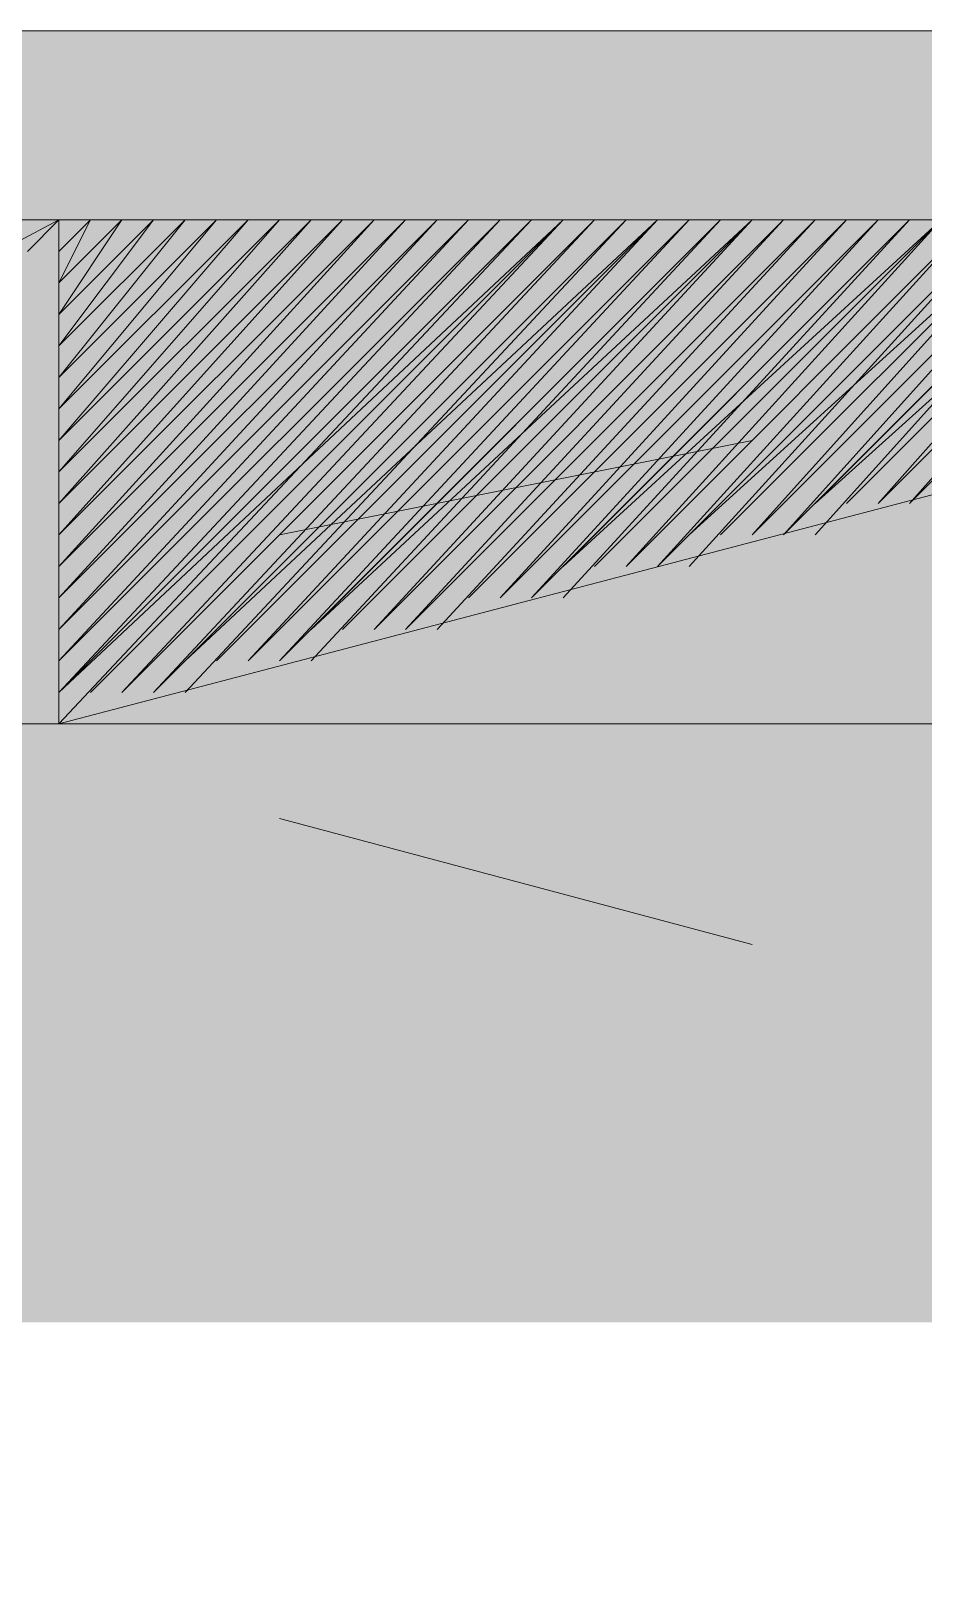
# Model space of a CAD drawing. Header units: millimetres. Extents: x -59 to 47, y 152 to 919.
# Drawn here: x -6.6739 to -6.3897, y 571.5909 to 572.0846 of the extents above; entities that cross this region are included whole.
import ezdxf

# ---------------------------------------------------------------- set-up
doc = ezdxf.new("R2010")
doc.units = ezdxf.units.MM
for name, color, linetype in [('PDF_014407$BL', 7, 'Continuous'), ('PDF_014407$EQ', 7, 'Continuous'), ('PDF_014407$WA', 7, 'Continuous')]:
    doc.layers.add(name, color=color, linetype=linetype)
doc.layers.add('PDF_014407$HL-TMP', color=7, linetype='Continuous', true_color=0x800000)

msp = doc.modelspace()

# ---------------------------------------------------------------- linework, layer by layer
at = {"layer": 'PDF_014407$BL', "lineweight": 9}
for points in [[(-6.44411, 571.9541), (-6.59469, 571.92399)], [(-6.59469, 571.83364), (-6.44411, 571.79349)]]:
    msp.add_lwpolyline(points, dxfattribs=at)
at = {"layer": 'PDF_014407$EQ', "lineweight": 9}
for points in [[(-6.66496, 571.86376), (-6.05261, 571.86376), (-6.05261, 572.02437), (-7.57846, 572.02437), (-7.57846, 571.86376), (-6.96611, 571.86376), (-6.96611, 572.02437), (-7.57846, 571.86376)], [(-6.96611, 571.86376), (-6.66496, 572.02437), (-6.66496, 571.86376), (-6.96611, 571.86376)], [(-6.67499, 572.01433), (-6.66496, 572.02437), (-6.67499, 572.01433), (-6.66496, 572.02437), (-6.67499, 572.01433), (-6.66496, 572.02437), (-6.67499, 572.01433), (-6.66496, 572.02437), (-6.67499, 572.01433), (-6.66496, 572.02437), (-6.67499, 572.01433), (-6.66496, 572.02437), (-6.67499, 572.01433), (-6.66496, 572.02437), (-6.67499, 572.01433), (-6.66496, 572.02437), (-6.66496, 572.01433), (-6.66496, 572.02437), (-6.66496, 572.01433), (-6.66496, 572.02437), (-6.66496, 572.01433), (-6.66496, 572.02437), (-6.66496, 572.01433), (-6.66496, 572.02437), (-6.66496, 572.01433), (-6.66496, 572.02437), (-6.66496, 572.01433), (-6.66496, 572.02437), (-6.66496, 572.01433), (-6.66496, 572.02437), (-6.66496, 572.01433), (-6.66496, 572.02437), (-6.66496, 572.01433), (-6.66496, 572.02437), (-6.66496, 572.01433), (-6.66496, 572.02437), (-6.66496, 572.01433), (-6.66496, 572.02437), (-6.66496, 572.01433), (-6.66496, 572.02437), (-6.66496, 572.01433), (-6.66496, 572.02437), (-6.66496, 572.01433), (-6.66496, 572.02437), (-6.66496, 572.01433), (-6.66496, 572.02437), (-6.66496, 572.01433), (-6.66496, 572.02437), (-6.66496, 572.01433), (-6.65492, 572.02437), (-6.66496, 572.01433), (-6.65492, 572.02437), (-6.66496, 572.01433), (-6.65492, 572.02437), (-6.66496, 572.01433), (-6.65492, 572.02437), (-6.66496, 572.01433), (-6.65492, 572.02437), (-6.66496, 572.01433), (-6.65492, 572.02437), (-6.66496, 572.01433), (-6.65492, 572.02437), (-6.66496, 572.01433), (-6.65492, 572.02437), (-6.66496, 572.01433), (-6.65492, 572.02437), (-6.66496, 572.01433), (-6.65492, 572.02437), (-6.66496, 572.01433), (-6.65492, 572.02437), (-6.66496, 572.01433), (-6.65492, 572.02437), (-6.66496, 572.01433), (-6.65492, 572.02437), (-6.66496, 572.01433), (-6.65492, 572.02437), (-6.66496, 572.01433), (-6.65492, 572.02437), (-6.66496, 572.01433), (-6.65492, 572.02437), (-6.66496, 572.01433), (-6.65492, 572.02437), (-6.66496, 572.00429), (-6.65492, 572.02437), (-6.66496, 572.00429), (-6.65492, 572.02437), (-6.66496, 572.00429), (-6.65492, 572.02437), (-6.66496, 572.00429), (-6.65492, 572.02437), (-6.66496, 572.00429), (-6.65492, 572.02437), (-6.66496, 572.00429), (-6.65492, 572.02437), (-6.66496, 572.00429), (-6.65492, 572.02437), (-6.66496, 572.00429), (-6.65492, 572.02437), (-6.66496, 572.00429), (-6.65492, 572.02437), (-6.66496, 572.00429), (-6.65492, 572.02437), (-6.66496, 572.00429), (-6.65492, 572.02437), (-6.66496, 572.00429), (-6.64488, 572.02437), (-6.66496, 572.00429), (-6.64488, 572.02437), (-6.66496, 572.00429), (-6.64488, 572.02437), (-6.66496, 572.00429), (-6.64488, 572.02437), (-6.66496, 572.00429), (-6.64488, 572.02437), (-6.66496, 572.00429), (-6.64488, 572.02437), (-6.66496, 572.00429), (-6.64488, 572.02437), (-6.66496, 572.00429), (-6.64488, 572.02437), (-6.66496, 572.00429), (-6.64488, 572.02437), (-6.66496, 572.00429), (-6.64488, 572.02437), (-6.66496, 572.00429), (-6.64488, 572.02437), (-6.66496, 572.00429), (-6.64488, 572.02437), (-6.66496, 572.00429), (-6.64488, 572.02437), (-6.66496, 572.00429), (-6.64488, 572.02437), (-6.66496, 572.00429), (-6.64488, 572.02437), (-6.66496, 572.00429), (-6.64488, 572.02437), (-6.66496, 572.00429), (-6.64488, 572.02437), (-6.66496, 572.00429)], [(-6.66496, 571.87379), (-6.51438, 572.02437), (-6.66496, 571.87379), (-6.51438, 572.02437), (-6.66496, 571.87379), (-6.51438, 572.02437), (-6.66496, 571.87379), (-6.51438, 572.02437), (-6.66496, 571.87379), (-6.51438, 572.02437), (-6.66496, 571.87379), (-6.51438, 572.02437), (-6.66496, 571.87379), (-6.51438, 572.02437), (-6.66496, 571.87379), (-6.51438, 572.02437), (-6.66496, 571.87379), (-6.51438, 572.02437), (-6.66496, 571.87379), (-6.51438, 572.02437), (-6.66496, 571.87379), (-6.51438, 572.02437), (-6.66496, 571.87379), (-6.51438, 572.02437), (-6.66496, 571.87379), (-6.51438, 572.02437), (-6.66496, 571.87379), (-6.51438, 572.02437), (-6.66496, 571.87379), (-6.51438, 572.02437), (-6.66496, 571.87379), (-6.51438, 572.02437), (-6.66496, 571.87379), (-6.51438, 572.02437), (-6.66496, 571.87379), (-6.52442, 572.02437), (-6.66496, 571.87379), (-6.52442, 572.02437), (-6.66496, 571.87379), (-6.52442, 572.02437), (-6.66496, 571.87379), (-6.52442, 572.02437), (-6.66496, 571.87379), (-6.52442, 572.02437), (-6.66496, 571.87379), (-6.52442, 572.02437), (-6.66496, 571.87379), (-6.52442, 572.02437), (-6.66496, 571.87379), (-6.52442, 572.02437), (-6.66496, 571.87379), (-6.52442, 572.02437), (-6.66496, 571.87379), (-6.52442, 572.02437), (-6.66496, 571.87379), (-6.52442, 572.02437), (-6.66496, 571.87379), (-6.52442, 572.02437), (-6.66496, 571.88383), (-6.52442, 572.02437), (-6.66496, 571.88383), (-6.52442, 572.02437), (-6.66496, 571.88383), (-6.52442, 572.02437), (-6.66496, 571.88383), (-6.52442, 572.02437), (-6.66496, 571.88383), (-6.52442, 572.02437), (-6.66496, 571.88383), (-6.52442, 572.02437), (-6.66496, 571.88383), (-6.52442, 572.02437), (-6.66496, 571.88383), (-6.52442, 572.02437), (-6.66496, 571.88383), (-6.52442, 572.02437), (-6.66496, 571.88383), (-6.52442, 572.02437), (-6.66496, 571.88383), (-6.52442, 572.02437), (-6.66496, 571.88383), (-6.52442, 572.02437), (-6.66496, 571.88383), (-6.52442, 572.02437), (-6.66496, 571.88383), (-6.52442, 572.02437), (-6.66496, 571.88383), (-6.52442, 572.02437), (-6.66496, 571.88383), (-6.53445, 572.02437), (-6.66496, 571.88383), (-6.53445, 572.02437), (-6.66496, 571.88383), (-6.53445, 572.02437), (-6.66496, 571.88383), (-6.53445, 572.02437), (-6.66496, 571.88383), (-6.53445, 572.02437), (-6.66496, 571.88383), (-6.53445, 572.02437), (-6.66496, 571.88383), (-6.53445, 572.02437), (-6.66496, 571.88383), (-6.53445, 572.02437), (-6.66496, 571.88383), (-6.53445, 572.02437), (-6.66496, 571.88383), (-6.53445, 572.02437), (-6.66496, 571.88383), (-6.53445, 572.02437), (-6.66496, 571.88383), (-6.53445, 572.02437), (-6.66496, 571.89387), (-6.53445, 572.02437), (-6.66496, 571.89387), (-6.53445, 572.02437), (-6.66496, 571.89387), (-6.53445, 572.02437), (-6.66496, 571.89387), (-6.53445, 572.02437), (-6.66496, 571.89387), (-6.53445, 572.02437), (-6.66496, 571.89387), (-6.53445, 572.02437), (-6.66496, 571.89387), (-6.53445, 572.02437), (-6.66496, 571.89387), (-6.53445, 572.02437), (-6.66496, 571.89387), (-6.53445, 572.02437), (-6.66496, 571.89387), (-6.53445, 572.02437), (-6.66496, 571.89387), (-6.53445, 572.02437), (-6.66496, 571.89387), (-6.53445, 572.02437), (-6.66496, 571.89387), (-6.53445, 572.02437), (-6.66496, 571.89387), (-6.53445, 572.02437), (-6.66496, 571.89387), (-6.53445, 572.02437), (-6.66496, 571.89387), (-6.53445, 572.02437), (-6.66496, 571.89387), (-6.54449, 572.02437), (-6.66496, 571.89387), (-6.54449, 572.02437), (-6.66496, 571.89387), (-6.54449, 572.02437), (-6.66496, 571.89387), (-6.54449, 572.02437), (-6.66496, 571.89387), (-6.54449, 572.02437), (-6.66496, 571.89387), (-6.54449, 572.02437), (-6.66496, 571.89387), (-6.54449, 572.02437), (-6.66496, 571.89387), (-6.54449, 572.02437), (-6.66496, 571.89387), (-6.54449, 572.02437), (-6.66496, 571.89387), (-6.54449, 572.02437), (-6.66496, 571.89387), (-6.54449, 572.02437), (-6.66496, 571.89387), (-6.54449, 572.02437), (-6.66496, 571.90391), (-6.54449, 572.02437), (-6.66496, 571.90391), (-6.54449, 572.02437), (-6.66496, 571.90391), (-6.54449, 572.02437), (-6.66496, 571.90391), (-6.54449, 572.02437), (-6.66496, 571.90391), (-6.54449, 572.02437), (-6.66496, 571.90391), (-6.54449, 572.02437), (-6.66496, 571.90391), (-6.54449, 572.02437), (-6.66496, 571.90391), (-6.54449, 572.02437), (-6.66496, 571.90391), (-6.54449, 572.02437), (-6.66496, 571.90391), (-6.54449, 572.02437), (-6.66496, 571.90391), (-6.54449, 572.02437), (-6.66496, 571.90391), (-6.54449, 572.02437), (-6.66496, 571.90391), (-6.54449, 572.02437), (-6.66496, 571.90391), (-6.54449, 572.02437), (-6.66496, 571.90391), (-6.54449, 572.02437), (-6.66496, 571.90391), (-6.54449, 572.02437), (-6.66496, 571.90391), (-6.55453, 572.02437), (-6.66496, 571.90391), (-6.55453, 572.02437), (-6.66496, 571.90391), (-6.55453, 572.02437), (-6.66496, 571.90391), (-6.55453, 572.02437), (-6.66496, 571.90391), (-6.55453, 572.02437), (-6.66496, 571.90391), (-6.55453, 572.02437), (-6.66496, 571.90391), (-6.55453, 572.02437), (-6.66496, 571.90391), (-6.55453, 572.02437), (-6.66496, 571.90391), (-6.55453, 572.02437), (-6.66496, 571.90391), (-6.55453, 572.02437), (-6.66496, 571.90391), (-6.55453, 572.02437), (-6.66496, 571.90391), (-6.55453, 572.02437), (-6.66496, 571.91395), (-6.55453, 572.02437), (-6.66496, 571.91395), (-6.55453, 572.02437), (-6.66496, 571.91395), (-6.55453, 572.02437), (-6.66496, 571.91395), (-6.55453, 572.02437), (-6.66496, 571.91395), (-6.55453, 572.02437), (-6.66496, 571.91395), (-6.55453, 572.02437), (-6.66496, 571.91395), (-6.55453, 572.02437), (-6.66496, 571.91395), (-6.55453, 572.02437), (-6.66496, 571.91395), (-6.55453, 572.02437), (-6.66496, 571.91395), (-6.55453, 572.02437), (-6.66496, 571.91395), (-6.55453, 572.02437), (-6.66496, 571.91395), (-6.55453, 572.02437), (-6.66496, 571.91395), (-6.55453, 572.02437), (-6.66496, 571.91395), (-6.55453, 572.02437), (-6.66496, 571.91395), (-6.55453, 572.02437), (-6.66496, 571.91395), (-6.55453, 572.02437), (-6.66496, 571.91395), (-6.56457, 572.02437), (-6.66496, 571.91395), (-6.56457, 572.02437), (-6.66496, 571.91395), (-6.56457, 572.02437), (-6.66496, 571.91395), (-6.56457, 572.02437), (-6.66496, 571.91395), (-6.56457, 572.02437), (-6.66496, 571.91395), (-6.56457, 572.02437), (-6.66496, 571.91395), (-6.56457, 572.02437), (-6.66496, 571.91395), (-6.56457, 572.02437), (-6.66496, 571.91395), (-6.56457, 572.02437), (-6.66496, 571.91395), (-6.56457, 572.02437), (-6.66496, 571.91395), (-6.56457, 572.02437), (-6.66496, 571.91395), (-6.56457, 572.02437), (-6.66496, 571.92399), (-6.56457, 572.02437), (-6.66496, 571.92399), (-6.56457, 572.02437), (-6.66496, 571.92399), (-6.56457, 572.02437), (-6.66496, 571.92399), (-6.56457, 572.02437), (-6.66496, 571.92399), (-6.56457, 572.02437), (-6.66496, 571.92399), (-6.56457, 572.02437), (-6.66496, 571.92399), (-6.56457, 572.02437), (-6.66496, 571.92399), (-6.56457, 572.02437), (-6.66496, 571.92399), (-6.56457, 572.02437), (-6.66496, 571.92399), (-6.56457, 572.02437), (-6.66496, 571.92399), (-6.56457, 572.02437), (-6.66496, 571.92399), (-6.56457, 572.02437), (-6.66496, 571.92399), (-6.56457, 572.02437), (-6.66496, 571.92399), (-6.56457, 572.02437), (-6.66496, 571.92399), (-6.56457, 572.02437), (-6.66496, 571.92399), (-6.56457, 572.02437), (-6.66496, 571.92399), (-6.57461, 572.02437), (-6.66496, 571.92399), (-6.57461, 572.02437), (-6.66496, 571.92399), (-6.57461, 572.02437), (-6.66496, 571.92399), (-6.57461, 572.02437), (-6.66496, 571.92399), (-6.57461, 572.02437), (-6.66496, 571.92399), (-6.57461, 572.02437), (-6.66496, 571.92399), (-6.57461, 572.02437), (-6.66496, 571.92399), (-6.57461, 572.02437), (-6.66496, 571.92399), (-6.57461, 572.02437), (-6.66496, 571.92399), (-6.57461, 572.02437), (-6.66496, 571.92399), (-6.57461, 572.02437), (-6.66496, 571.92399), (-6.57461, 572.02437)], [(-6.66496, 571.88383), (-6.52442, 572.02437), (-6.66496, 571.88383)], [(-6.05261, 572.02437), (-6.66496, 571.86376), (-6.51438, 572.02437), (-6.66496, 571.86376), (-6.51438, 572.02437), (-6.66496, 571.86376), (-6.51438, 572.02437), (-6.66496, 571.86376), (-6.51438, 572.02437), (-6.66496, 571.86376), (-6.51438, 572.02437), (-6.66496, 571.86376), (-6.51438, 572.02437), (-6.66496, 571.86376), (-6.51438, 572.02437), (-6.66496, 571.87379), (-6.51438, 572.02437), (-6.66496, 571.87379), (-6.51438, 572.02437), (-6.66496, 571.87379), (-6.51438, 572.02437), (-6.66496, 571.87379), (-6.51438, 572.02437), (-6.66496, 571.87379), (-6.50434, 572.02437), (-6.65492, 571.87379), (-6.50434, 572.02437), (-6.65492, 571.87379), (-6.50434, 572.02437), (-6.65492, 571.87379), (-6.50434, 572.02437), (-6.65492, 571.87379), (-6.50434, 572.02437), (-6.65492, 571.87379), (-6.50434, 572.02437), (-6.65492, 571.87379), (-6.50434, 572.02437), (-6.65492, 571.87379), (-6.50434, 572.02437), (-6.65492, 571.87379), (-6.50434, 572.02437), (-6.65492, 571.87379), (-6.50434, 572.02437), (-6.65492, 571.87379), (-6.50434, 572.02437), (-6.65492, 571.87379), (-6.50434, 572.02437), (-6.65492, 571.87379), (-6.50434, 572.02437), (-6.65492, 571.87379), (-6.50434, 572.02437), (-6.65492, 571.87379), (-6.50434, 572.02437), (-6.65492, 571.87379), (-6.50434, 572.02437), (-6.65492, 571.87379), (-6.50434, 572.02437), (-6.65492, 571.87379), (-6.50434, 572.02437), (-6.65492, 571.87379), (-6.50434, 572.02437), (-6.65492, 571.87379), (-6.50434, 572.02437), (-6.65492, 571.87379), (-6.50434, 572.02437), (-6.65492, 571.87379), (-6.50434, 572.02437), (-6.64488, 571.87379), (-6.50434, 572.02437), (-6.64488, 571.87379), (-6.50434, 572.02437), (-6.64488, 571.87379), (-6.50434, 572.02437), (-6.64488, 571.87379), (-6.50434, 572.02437), (-6.64488, 571.87379), (-6.50434, 572.02437), (-6.64488, 571.87379), (-6.50434, 572.02437), (-6.64488, 571.87379), (-6.4943, 572.02437), (-6.64488, 571.87379), (-6.4943, 572.02437), (-6.64488, 571.87379), (-6.4943, 572.02437), (-6.64488, 571.87379), (-6.4943, 572.02437), (-6.64488, 571.87379), (-6.4943, 572.02437), (-6.64488, 571.87379), (-6.4943, 572.02437), (-6.64488, 571.87379), (-6.4943, 572.02437), (-6.64488, 571.87379), (-6.4943, 572.02437), (-6.64488, 571.87379), (-6.4943, 572.02437), (-6.64488, 571.87379), (-6.4943, 572.02437), (-6.64488, 571.87379), (-6.4943, 572.02437), (-6.64488, 571.87379), (-6.4943, 572.02437), (-6.64488, 571.87379), (-6.4943, 572.02437), (-6.64488, 571.87379), (-6.4943, 572.02437), (-6.64488, 571.87379), (-6.4943, 572.02437), (-6.63484, 571.87379), (-6.4943, 572.02437), (-6.63484, 571.87379), (-6.4943, 572.02437), (-6.63484, 571.87379), (-6.4943, 572.02437), (-6.63484, 571.87379), (-6.4943, 572.02437), (-6.63484, 571.87379), (-6.4943, 572.02437), (-6.63484, 571.87379), (-6.4943, 572.02437), (-6.63484, 571.87379), (-6.4943, 572.02437), (-6.63484, 571.87379), (-6.4943, 572.02437), (-6.63484, 571.87379), (-6.4943, 572.02437), (-6.63484, 571.87379), (-6.4943, 572.02437), (-6.63484, 571.87379), (-6.4943, 572.02437), (-6.63484, 571.87379), (-6.4943, 572.02437), (-6.63484, 571.87379), (-6.4943, 572.02437), (-6.63484, 571.87379), (-6.48426, 572.02437), (-6.63484, 571.87379), (-6.48426, 572.02437), (-6.63484, 571.87379), (-6.48426, 572.02437), (-6.63484, 571.87379), (-6.48426, 572.02437), (-6.63484, 571.87379), (-6.48426, 572.02437), (-6.63484, 571.87379), (-6.48426, 572.02437), (-6.63484, 571.87379), (-6.48426, 572.02437), (-6.63484, 571.87379), (-6.48426, 572.02437), (-6.6248, 571.87379), (-6.48426, 572.02437), (-6.6248, 571.87379), (-6.48426, 572.02437), (-6.6248, 571.87379), (-6.48426, 572.02437), (-6.6248, 571.87379), (-6.48426, 572.02437), (-6.6248, 571.87379), (-6.48426, 572.02437), (-6.6248, 571.87379), (-6.48426, 572.02437), (-6.6248, 571.87379), (-6.48426, 572.02437), (-6.6248, 571.87379), (-6.48426, 572.02437), (-6.6248, 571.87379), (-6.48426, 572.02437), (-6.6248, 571.87379), (-6.48426, 572.02437), (-6.6248, 571.87379), (-6.48426, 572.02437), (-6.6248, 571.87379), (-6.48426, 572.02437), (-6.6248, 571.87379), (-6.48426, 572.02437), (-6.6248, 571.87379), (-6.48426, 572.02437), (-6.6248, 571.87379), (-6.48426, 572.02437), (-6.6248, 571.87379), (-6.48426, 572.02437), (-6.6248, 571.88383), (-6.48426, 572.02437), (-6.6248, 571.88383), (-6.48426, 572.02437), (-6.6248, 571.88383), (-6.48426, 572.02437), (-6.6248, 571.88383), (-6.48426, 572.02437), (-6.6248, 571.88383), (-6.47422, 572.02437), (-6.61476, 571.88383), (-6.47422, 572.02437), (-6.61476, 571.88383), (-6.47422, 572.02437), (-6.61476, 571.88383), (-6.47422, 572.02437), (-6.61476, 571.88383), (-6.47422, 572.02437), (-6.61476, 571.88383), (-6.47422, 572.02437), (-6.61476, 571.88383), (-6.47422, 572.02437), (-6.61476, 571.88383), (-6.47422, 572.02437), (-6.61476, 571.88383), (-6.47422, 572.02437), (-6.61476, 571.88383), (-6.47422, 572.02437), (-6.61476, 571.88383), (-6.47422, 572.02437), (-6.61476, 571.88383), (-6.47422, 572.02437), (-6.61476, 571.88383), (-6.47422, 572.02437), (-6.61476, 571.88383), (-6.47422, 572.02437), (-6.61476, 571.88383), (-6.47422, 572.02437), (-6.61476, 571.88383), (-6.47422, 572.02437), (-6.61476, 571.88383), (-6.47422, 572.02437), (-6.61476, 571.88383), (-6.47422, 572.02437), (-6.61476, 571.88383), (-6.47422, 572.02437), (-6.61476, 571.88383), (-6.47422, 572.02437), (-6.61476, 571.88383), (-6.47422, 572.02437), (-6.61476, 571.88383), (-6.47422, 572.02437), (-6.60472, 571.88383), (-6.47422, 572.02437), (-6.60472, 571.88383), (-6.47422, 572.02437), (-6.60472, 571.88383), (-6.47422, 572.02437), (-6.60472, 571.88383), (-6.47422, 572.02437), (-6.60472, 571.88383), (-6.47422, 572.02437), (-6.60472, 571.88383), (-6.47422, 572.02437), (-6.60472, 571.88383), (-6.46418, 572.02437), (-6.60472, 571.88383), (-6.46418, 572.02437), (-6.60472, 571.88383), (-6.46418, 572.02437), (-6.60472, 571.88383), (-6.46418, 572.02437), (-6.60472, 571.88383), (-6.46418, 572.02437), (-6.59469, 571.88383), (-6.46418, 572.02437), (-6.59469, 571.88383), (-6.46418, 572.02437), (-6.59469, 571.88383), (-6.46418, 572.02437), (-6.59469, 571.88383), (-6.46418, 572.02437), (-6.59469, 571.88383), (-6.46418, 572.02437), (-6.59469, 571.88383), (-6.46418, 572.02437), (-6.59469, 571.88383), (-6.46418, 572.02437), (-6.59469, 571.88383), (-6.46418, 572.02437), (-6.59469, 571.88383), (-6.46418, 572.02437), (-6.59469, 571.88383), (-6.46418, 572.02437), (-6.59469, 571.88383), (-6.46418, 572.02437), (-6.59469, 571.88383), (-6.46418, 572.02437), (-6.59469, 571.88383), (-6.46418, 572.02437), (-6.59469, 571.88383), (-6.45415, 572.02437), (-6.59469, 571.88383), (-6.45415, 572.02437), (-6.59469, 571.88383), (-6.45415, 572.02437), (-6.59469, 571.88383), (-6.45415, 572.02437), (-6.59469, 571.88383), (-6.45415, 572.02437), (-6.59469, 571.88383), (-6.45415, 572.02437), (-6.59469, 571.88383), (-6.45415, 572.02437), (-6.59469, 571.88383), (-6.45415, 572.02437), (-6.58465, 571.88383), (-6.45415, 572.02437), (-6.58465, 571.88383), (-6.45415, 572.02437), (-6.58465, 571.88383), (-6.45415, 572.02437), (-6.58465, 571.88383), (-6.45415, 572.02437), (-6.58465, 571.88383), (-6.45415, 572.02437), (-6.58465, 571.88383), (-6.45415, 572.02437), (-6.58465, 571.88383), (-6.45415, 572.02437), (-6.58465, 571.88383), (-6.45415, 572.02437), (-6.58465, 571.88383), (-6.45415, 572.02437), (-6.58465, 571.88383), (-6.45415, 572.02437), (-6.58465, 571.88383), (-6.45415, 572.02437), (-6.58465, 571.88383), (-6.45415, 572.02437), (-6.58465, 571.88383), (-6.45415, 572.02437), (-6.58465, 571.88383), (-6.45415, 572.02437), (-6.58465, 571.88383), (-6.45415, 572.02437), (-6.58465, 571.88383), (-6.45415, 572.02437), (-6.58465, 571.88383)], [(-6.58465, 571.89387), (-6.45415, 572.02437), (-6.58465, 571.89387), (-6.45415, 572.02437), (-6.58465, 571.89387), (-6.45415, 572.02437), (-6.58465, 571.89387), (-6.45415, 572.02437), (-6.58465, 571.89387), (-6.44411, 572.02437), (-6.57461, 571.89387), (-6.44411, 572.02437), (-6.57461, 571.89387), (-6.44411, 572.02437), (-6.57461, 571.89387), (-6.44411, 572.02437), (-6.57461, 571.89387), (-6.44411, 572.02437), (-6.57461, 571.89387), (-6.44411, 572.02437), (-6.57461, 571.89387), (-6.44411, 572.02437), (-6.57461, 571.89387), (-6.44411, 572.02437), (-6.57461, 571.89387), (-6.44411, 572.02437), (-6.57461, 571.89387), (-6.44411, 572.02437), (-6.57461, 571.89387), (-6.44411, 572.02437), (-6.57461, 571.89387), (-6.44411, 572.02437), (-6.57461, 571.89387), (-6.44411, 572.02437), (-6.57461, 571.89387), (-6.44411, 572.02437), (-6.57461, 571.89387), (-6.44411, 572.02437), (-6.57461, 571.89387), (-6.44411, 572.02437), (-6.57461, 571.89387), (-6.44411, 572.02437), (-6.57461, 571.89387), (-6.44411, 572.02437), (-6.57461, 571.89387), (-6.44411, 572.02437), (-6.57461, 571.89387), (-6.44411, 572.02437), (-6.57461, 571.89387), (-6.44411, 572.02437), (-6.57461, 571.89387), (-6.44411, 572.02437), (-6.56457, 571.89387), (-6.44411, 572.02437), (-6.56457, 571.89387), (-6.44411, 572.02437), (-6.56457, 571.89387), (-6.44411, 572.02437), (-6.56457, 571.89387), (-6.44411, 572.02437), (-6.56457, 571.89387), (-6.44411, 572.02437), (-6.56457, 571.89387), (-6.44411, 572.02437), (-6.56457, 571.89387), (-6.43407, 572.02437), (-6.56457, 571.89387), (-6.43407, 572.02437), (-6.56457, 571.89387), (-6.43407, 572.02437), (-6.56457, 571.89387), (-6.43407, 572.02437), (-6.56457, 571.89387), (-6.43407, 572.02437), (-6.56457, 571.89387), (-6.43407, 572.02437), (-6.56457, 571.89387), (-6.43407, 572.02437), (-6.56457, 571.89387), (-6.43407, 572.02437), (-6.56457, 571.89387), (-6.43407, 572.02437), (-6.56457, 571.89387), (-6.43407, 572.02437), (-6.56457, 571.89387), (-6.43407, 572.02437), (-6.56457, 571.89387), (-6.43407, 572.02437), (-6.56457, 571.89387), (-6.43407, 572.02437), (-6.56457, 571.89387), (-6.43407, 572.02437), (-6.56457, 571.89387), (-6.43407, 572.02437), (-6.55453, 571.89387), (-6.43407, 572.02437), (-6.55453, 571.89387), (-6.43407, 572.02437), (-6.55453, 571.89387), (-6.43407, 572.02437), (-6.55453, 571.89387), (-6.43407, 572.02437), (-6.55453, 571.89387), (-6.43407, 572.02437), (-6.55453, 571.89387), (-6.43407, 572.02437), (-6.55453, 571.89387), (-6.43407, 572.02437), (-6.55453, 571.89387), (-6.43407, 572.02437), (-6.55453, 571.89387), (-6.43407, 572.02437), (-6.55453, 571.89387), (-6.43407, 572.02437), (-6.55453, 571.89387), (-6.43407, 572.02437), (-6.55453, 571.89387), (-6.43407, 572.02437), (-6.55453, 571.89387), (-6.43407, 572.02437), (-6.55453, 571.89387), (-6.42403, 572.02437), (-6.55453, 571.89387), (-6.42403, 572.02437), (-6.55453, 571.89387), (-6.42403, 572.02437), (-6.55453, 571.89387), (-6.42403, 572.02437), (-6.55453, 571.89387), (-6.42403, 572.02437), (-6.55453, 571.89387), (-6.42403, 572.02437), (-6.55453, 571.89387), (-6.42403, 572.02437), (-6.55453, 571.89387), (-6.42403, 572.02437), (-6.54449, 571.89387), (-6.42403, 572.02437), (-6.54449, 571.89387), (-6.42403, 572.02437), (-6.54449, 571.89387), (-6.42403, 572.02437), (-6.54449, 571.89387), (-6.42403, 572.02437), (-6.54449, 571.89387), (-6.42403, 572.02437), (-6.54449, 571.89387), (-6.42403, 572.02437), (-6.54449, 571.89387), (-6.42403, 572.02437), (-6.54449, 571.89387), (-6.42403, 572.02437), (-6.54449, 571.89387), (-6.42403, 572.02437), (-6.54449, 571.89387), (-6.42403, 572.02437), (-6.54449, 571.89387), (-6.42403, 572.02437), (-6.54449, 571.89387), (-6.42403, 572.02437), (-6.54449, 571.89387), (-6.42403, 572.02437), (-6.54449, 571.89387), (-6.42403, 572.02437), (-6.54449, 571.89387), (-6.42403, 572.02437), (-6.54449, 571.89387), (-6.42403, 572.02437), (-6.54449, 571.89387)], [(-6.54449, 571.90391), (-6.42403, 572.02437), (-6.54449, 571.90391), (-6.42403, 572.02437), (-6.54449, 571.90391), (-6.42403, 572.02437), (-6.54449, 571.90391), (-6.42403, 572.02437), (-6.54449, 571.90391), (-6.42403, 572.02437)], [(-6.52442, 571.90391), (-6.41399, 572.02437), (-6.52442, 571.90391), (-6.41399, 572.02437), (-6.52442, 571.90391), (-6.41399, 572.02437), (-6.52442, 571.90391), (-6.41399, 572.02437), (-6.52442, 571.90391), (-6.41399, 572.02437), (-6.52442, 571.90391), (-6.41399, 572.02437), (-6.52442, 571.90391), (-6.41399, 572.02437), (-6.52442, 571.90391), (-6.40395, 572.02437), (-6.52442, 571.90391), (-6.40395, 572.02437), (-6.52442, 571.90391), (-6.40395, 572.02437), (-6.52442, 571.90391), (-6.40395, 572.02437), (-6.52442, 571.90391), (-6.40395, 572.02437), (-6.52442, 571.90391), (-6.40395, 572.02437), (-6.52442, 571.90391), (-6.40395, 572.02437), (-6.52442, 571.90391), (-6.40395, 572.02437), (-6.52442, 571.90391), (-6.40395, 572.02437), (-6.52442, 571.90391), (-6.40395, 572.02437), (-6.52442, 571.90391), (-6.40395, 572.02437), (-6.52442, 571.90391), (-6.40395, 572.02437), (-6.52442, 571.90391), (-6.40395, 572.02437), (-6.52442, 571.90391), (-6.40395, 572.02437), (-6.52442, 571.90391), (-6.40395, 572.02437), (-6.51438, 571.90391), (-6.40395, 572.02437), (-6.51438, 571.90391), (-6.40395, 572.02437), (-6.51438, 571.90391), (-6.40395, 572.02437), (-6.51438, 571.90391), (-6.40395, 572.02437), (-6.51438, 571.90391), (-6.40395, 572.02437), (-6.51438, 571.90391), (-6.40395, 572.02437), (-6.51438, 571.90391), (-6.40395, 572.02437), (-6.51438, 571.90391), (-6.40395, 572.02437), (-6.51438, 571.90391), (-6.40395, 572.02437), (-6.51438, 571.90391), (-6.40395, 572.02437), (-6.51438, 571.90391), (-6.40395, 572.02437), (-6.51438, 571.90391), (-6.40395, 572.02437), (-6.51438, 571.90391), (-6.40395, 572.02437), (-6.51438, 571.90391), (-6.39392, 572.02437), (-6.51438, 571.90391), (-6.39392, 572.02437), (-6.51438, 571.90391), (-6.39392, 572.02437), (-6.51438, 571.90391), (-6.39392, 572.02437), (-6.51438, 571.90391), (-6.39392, 572.02437), (-6.51438, 571.90391), (-6.39392, 572.02437), (-6.51438, 571.90391), (-6.39392, 572.02437), (-6.51438, 571.90391), (-6.39392, 572.02437), (-6.50434, 571.90391), (-6.39392, 572.02437), (-6.50434, 571.90391), (-6.39392, 572.02437), (-6.50434, 571.90391), (-6.39392, 572.02437), (-6.50434, 571.90391), (-6.39392, 572.02437), (-6.50434, 571.90391), (-6.39392, 572.02437), (-6.50434, 571.90391), (-6.39392, 572.02437), (-6.50434, 571.90391), (-6.39392, 572.02437), (-6.50434, 571.90391), (-6.39392, 572.02437), (-6.50434, 571.90391), (-6.39392, 572.02437), (-6.50434, 571.90391), (-6.39392, 572.02437), (-6.50434, 571.90391), (-6.39392, 572.02437), (-6.50434, 571.90391), (-6.39392, 572.02437), (-6.50434, 571.90391), (-6.39392, 572.02437), (-6.50434, 571.90391), (-6.39392, 572.02437), (-6.50434, 571.90391), (-6.39392, 572.02437), (-6.50434, 571.90391), (-6.39392, 572.02437), (-6.50434, 571.91395), (-6.39392, 572.02437), (-6.50434, 571.91395), (-6.39392, 572.02437), (-6.50434, 571.91395), (-6.39392, 572.02437), (-6.50434, 571.91395), (-6.39392, 572.02437), (-6.50434, 571.91395), (-6.38388, 572.02437), (-6.4943, 571.91395), (-6.38388, 572.02437), (-6.4943, 571.91395), (-6.38388, 572.02437), (-6.4943, 571.91395), (-6.38388, 572.02437), (-6.4943, 571.91395), (-6.38388, 572.02437), (-6.4943, 571.91395), (-6.38388, 572.02437), (-6.4943, 571.91395), (-6.38388, 572.02437), (-6.4943, 571.91395), (-6.38388, 572.02437), (-6.4943, 571.91395), (-6.38388, 572.02437), (-6.4943, 571.91395), (-6.38388, 572.02437), (-6.4943, 571.91395), (-6.38388, 572.02437), (-6.4943, 571.91395), (-6.38388, 572.02437), (-6.4943, 571.91395), (-6.38388, 572.02437), (-6.4943, 571.91395), (-6.38388, 572.02437), (-6.4943, 571.91395), (-6.38388, 572.02437), (-6.4943, 571.91395), (-6.38388, 572.02437), (-6.4943, 571.91395), (-6.38388, 572.02437), (-6.4943, 571.91395), (-6.38388, 572.02437), (-6.4943, 571.91395), (-6.38388, 572.02437), (-6.4943, 571.91395), (-6.38388, 572.02437), (-6.4943, 571.91395), (-6.38388, 572.02437), (-6.4943, 571.91395), (-6.38388, 572.02437), (-6.48426, 571.91395), (-6.38388, 572.02437), (-6.48426, 571.91395), (-6.38388, 572.02437), (-6.48426, 571.91395), (-6.38388, 572.02437), (-6.48426, 571.91395), (-6.38388, 572.02437), (-6.48426, 571.91395), (-6.38388, 572.02437), (-6.48426, 571.91395), (-6.38388, 572.02437), (-6.48426, 571.91395), (-6.37384, 572.02437), (-6.48426, 571.91395), (-6.37384, 572.02437), (-6.48426, 571.91395), (-6.37384, 572.02437), (-6.48426, 571.91395), (-6.37384, 572.02437), (-6.48426, 571.91395), (-6.37384, 572.02437), (-6.48426, 571.91395), (-6.37384, 572.02437), (-6.48426, 571.91395), (-6.37384, 572.02437), (-6.48426, 571.91395), (-6.37384, 572.02437), (-6.48426, 571.91395), (-6.37384, 572.02437), (-6.48426, 571.91395), (-6.37384, 572.02437), (-6.48426, 571.91395), (-6.37384, 572.02437), (-6.48426, 571.91395), (-6.37384, 572.02437), (-6.48426, 571.91395), (-6.37384, 572.02437), (-6.48426, 571.91395), (-6.37384, 572.02437), (-6.48426, 571.91395), (-6.37384, 572.02437), (-6.47422, 571.91395), (-6.37384, 572.02437), (-6.47422, 571.91395), (-6.37384, 572.02437), (-6.47422, 571.91395), (-6.37384, 572.02437), (-6.47422, 571.91395), (-6.37384, 572.02437), (-6.47422, 571.91395), (-6.37384, 572.02437), (-6.47422, 571.91395), (-6.37384, 572.02437), (-6.47422, 571.91395), (-6.37384, 572.02437), (-6.47422, 571.91395), (-6.37384, 572.02437), (-6.47422, 571.91395), (-6.37384, 572.02437), (-6.47422, 571.91395), (-6.37384, 572.02437), (-6.47422, 571.91395), (-6.37384, 572.02437), (-6.47422, 571.91395), (-6.37384, 572.02437), (-6.47422, 571.91395), (-6.37384, 572.02437), (-6.47422, 571.91395), (-6.3638, 572.02437), (-6.47422, 571.91395), (-6.3638, 572.02437), (-6.47422, 571.91395), (-6.3638, 572.02437), (-6.47422, 571.91395), (-6.3638, 572.02437), (-6.47422, 571.91395), (-6.3638, 572.02437), (-6.47422, 571.91395), (-6.3638, 572.02437), (-6.47422, 571.91395), (-6.3638, 572.02437), (-6.47422, 571.91395), (-6.3638, 572.02437), (-6.46418, 571.91395), (-6.3638, 572.02437), (-6.46418, 571.92399), (-6.3638, 572.02437), (-6.46418, 571.92399), (-6.3638, 572.02437), (-6.46418, 571.92399), (-6.3638, 572.02437), (-6.46418, 571.92399), (-6.3638, 572.02437), (-6.46418, 571.92399), (-6.35376, 572.02437), (-6.45415, 571.92399), (-6.35376, 572.02437), (-6.45415, 571.92399), (-6.35376, 572.02437), (-6.45415, 571.92399), (-6.35376, 572.02437), (-6.45415, 571.92399), (-6.35376, 572.02437), (-6.45415, 571.92399), (-6.35376, 572.02437), (-6.45415, 571.92399), (-6.35376, 572.02437), (-6.45415, 571.92399), (-6.35376, 572.02437), (-6.45415, 571.92399), (-6.35376, 572.02437), (-6.45415, 571.92399), (-6.35376, 572.02437), (-6.45415, 571.92399), (-6.35376, 572.02437), (-6.45415, 571.92399), (-6.35376, 572.02437), (-6.45415, 571.92399), (-6.35376, 572.02437), (-6.45415, 571.92399), (-6.35376, 572.02437), (-6.45415, 571.92399), (-6.35376, 572.02437), (-6.45415, 571.92399), (-6.35376, 572.02437), (-6.45415, 571.92399), (-6.35376, 572.02437), (-6.45415, 571.92399), (-6.35376, 572.02437), (-6.45415, 571.92399), (-6.35376, 572.02437), (-6.45415, 571.92399), (-6.35376, 572.02437), (-6.45415, 571.92399), (-6.35376, 572.02437), (-6.45415, 571.92399), (-6.35376, 572.02437), (-6.44411, 571.92399), (-6.35376, 572.02437), (-6.44411, 571.92399), (-6.35376, 572.02437), (-6.44411, 571.92399), (-6.35376, 572.02437), (-6.44411, 571.92399), (-6.35376, 572.02437), (-6.44411, 571.92399), (-6.35376, 572.02437), (-6.44411, 571.92399), (-6.35376, 572.02437), (-6.44411, 571.92399), (-6.34372, 572.02437), (-6.44411, 571.92399), (-6.34372, 572.02437), (-6.44411, 571.92399), (-6.34372, 572.02437), (-6.44411, 571.92399), (-6.34372, 572.02437), (-6.44411, 571.92399), (-6.34372, 572.02437), (-6.44411, 571.92399), (-6.34372, 572.02437), (-6.44411, 571.92399), (-6.34372, 572.02437), (-6.44411, 571.92399), (-6.34372, 572.02437), (-6.44411, 571.92399), (-6.34372, 572.02437), (-6.44411, 571.92399), (-6.34372, 572.02437), (-6.44411, 571.92399), (-6.34372, 572.02437), (-6.44411, 571.92399), (-6.34372, 572.02437), (-6.44411, 571.92399), (-6.34372, 572.02437), (-6.44411, 571.92399), (-6.34372, 572.02437), (-6.44411, 571.92399), (-6.34372, 572.02437), (-6.43407, 571.92399), (-6.34372, 572.02437), (-6.43407, 571.92399), (-6.34372, 572.02437), (-6.43407, 571.92399), (-6.34372, 572.02437), (-6.43407, 571.92399), (-6.34372, 572.02437), (-6.43407, 571.92399), (-6.34372, 572.02437), (-6.43407, 571.92399), (-6.34372, 572.02437), (-6.43407, 571.92399), (-6.34372, 572.02437), (-6.43407, 571.92399), (-6.34372, 572.02437), (-6.43407, 571.92399), (-6.34372, 572.02437), (-6.43407, 571.92399), (-6.34372, 572.02437), (-6.43407, 571.92399), (-6.34372, 572.02437), (-6.43407, 571.92399), (-6.34372, 572.02437), (-6.43407, 571.92399), (-6.34372, 572.02437), (-6.43407, 571.92399), (-6.33368, 572.02437), (-6.43407, 571.92399), (-6.33368, 572.02437), (-6.43407, 571.92399), (-6.33368, 572.02437), (-6.43407, 571.92399), (-6.33368, 572.02437), (-6.43407, 571.92399), (-6.33368, 572.02437), (-6.43407, 571.92399), (-6.33368, 572.02437), (-6.43407, 571.92399), (-6.33368, 572.02437), (-6.43407, 571.92399), (-6.33368, 572.02437), (-6.42403, 571.92399), (-6.33368, 572.02437), (-6.42403, 571.92399), (-6.33368, 572.02437), (-6.42403, 571.92399), (-6.33368, 572.02437), (-6.42403, 571.92399), (-6.33368, 572.02437), (-6.42403, 571.92399), (-6.33368, 572.02437), (-6.42403, 571.92399), (-6.33368, 572.02437), (-6.42403, 571.92399), (-6.33368, 572.02437), (-6.42403, 571.92399), (-6.33368, 572.02437), (-6.42403, 571.92399), (-6.33368, 572.02437), (-6.42403, 571.92399), (-6.33368, 572.02437), (-6.42403, 571.92399), (-6.33368, 572.02437), (-6.42403, 571.92399), (-6.33368, 572.02437), (-6.42403, 571.92399), (-6.33368, 572.02437), (-6.42403, 571.92399), (-6.33368, 572.02437), (-6.42403, 571.92399), (-6.33368, 572.02437), (-6.42403, 571.92399), (-6.33368, 572.02437), (-6.42403, 571.93402), (-6.33368, 572.02437), (-6.42403, 571.93402), (-6.33368, 572.02437), (-6.42403, 571.93402), (-6.33368, 572.02437), (-6.42403, 571.93402), (-6.33368, 572.02437), (-6.42403, 571.93402), (-6.32365, 572.02437), (-6.41399, 571.93402), (-6.32365, 572.02437), (-6.41399, 571.93402), (-6.32365, 572.02437), (-6.41399, 571.93402), (-6.32365, 572.02437), (-6.41399, 571.93402), (-6.32365, 572.02437), (-6.41399, 571.93402), (-6.32365, 572.02437), (-6.41399, 571.93402), (-6.32365, 572.02437), (-6.41399, 571.93402), (-6.32365, 572.02437), (-6.41399, 571.93402), (-6.32365, 572.02437), (-6.41399, 571.93402), (-6.32365, 572.02437), (-6.41399, 571.93402), (-6.32365, 572.02437), (-6.41399, 571.93402), (-6.32365, 572.02437), (-6.41399, 571.93402), (-6.32365, 572.02437), (-6.41399, 571.93402), (-6.32365, 572.02437), (-6.41399, 571.93402), (-6.32365, 572.02437), (-6.41399, 571.93402), (-6.32365, 572.02437), (-6.41399, 571.93402), (-6.32365, 572.02437), (-6.41399, 571.93402), (-6.32365, 572.02437), (-6.41399, 571.93402), (-6.32365, 572.02437), (-6.41399, 571.93402), (-6.32365, 572.02437), (-6.41399, 571.93402), (-6.32365, 572.02437), (-6.41399, 571.93402), (-6.32365, 572.02437), (-6.40395, 571.93402), (-6.32365, 572.02437), (-6.40395, 571.93402), (-6.32365, 572.02437), (-6.40395, 571.93402), (-6.32365, 572.02437), (-6.40395, 571.93402), (-6.32365, 572.02437), (-6.40395, 571.93402), (-6.32365, 572.02437), (-6.40395, 571.93402), (-6.32365, 572.02437), (-6.40395, 571.93402), (-6.31361, 572.02437), (-6.40395, 571.93402), (-6.31361, 572.02437), (-6.40395, 571.93402), (-6.31361, 572.02437), (-6.40395, 571.93402), (-6.31361, 572.02437), (-6.40395, 571.93402), (-6.31361, 572.02437), (-6.40395, 571.93402), (-6.31361, 572.02437), (-6.40395, 571.93402), (-6.31361, 572.02437), (-6.40395, 571.93402), (-6.31361, 572.02437), (-6.40395, 571.93402), (-6.31361, 572.02437), (-6.40395, 571.93402), (-6.31361, 572.02437), (-6.40395, 571.93402), (-6.31361, 572.02437), (-6.40395, 571.93402), (-6.31361, 572.02437), (-6.40395, 571.93402), (-6.31361, 572.02437), (-6.40395, 571.93402), (-6.31361, 572.02437), (-6.40395, 571.93402), (-6.31361, 572.02437), (-6.39392, 571.93402), (-6.31361, 572.02437), (-6.39392, 571.93402), (-6.31361, 572.02437), (-6.39392, 571.93402), (-6.31361, 572.02437), (-6.39392, 571.93402), (-6.31361, 572.02437), (-6.39392, 571.93402), (-6.31361, 572.02437), (-6.39392, 571.93402), (-6.31361, 572.02437), (-6.39392, 571.93402), (-6.31361, 572.02437), (-6.39392, 571.93402), (-6.31361, 572.02437), (-6.39392, 571.93402), (-6.31361, 572.02437), (-6.39392, 571.93402), (-6.31361, 572.02437), (-6.39392, 571.93402), (-6.31361, 572.02437), (-6.39392, 571.93402), (-6.31361, 572.02437), (-6.39392, 571.93402), (-6.31361, 572.02437), (-6.39392, 571.93402), (-6.30357, 572.02437), (-6.39392, 571.93402), (-6.30357, 572.02437), (-6.39392, 571.93402), (-6.30357, 572.02437), (-6.39392, 571.93402), (-6.30357, 572.02437), (-6.39392, 571.93402), (-6.30357, 572.02437), (-6.39392, 571.93402), (-6.30357, 572.02437), (-6.39392, 571.93402), (-6.30357, 572.02437), (-6.39392, 571.93402), (-6.30357, 572.02437)]]:
    msp.add_lwpolyline(points, dxfattribs=at)
for points in [[(-6.66496, 571.99426), (-6.64488, 572.02437), (-6.66496, 571.99426), (-6.64488, 572.02437), (-6.66496, 571.99426), (-6.64488, 572.02437), (-6.66496, 571.99426), (-6.64488, 572.02437), (-6.66496, 571.99426), (-6.64488, 572.02437), (-6.66496, 571.99426), (-6.64488, 572.02437), (-6.66496, 571.99426), (-6.64488, 572.02437), (-6.66496, 571.99426), (-6.64488, 572.02437), (-6.66496, 571.99426), (-6.64488, 572.02437), (-6.66496, 571.99426), (-6.64488, 572.02437), (-6.66496, 571.99426), (-6.64488, 572.02437), (-6.66496, 571.99426), (-6.63484, 572.02437), (-6.66496, 571.99426), (-6.63484, 572.02437), (-6.66496, 571.99426), (-6.63484, 572.02437), (-6.66496, 571.99426), (-6.63484, 572.02437), (-6.66496, 571.99426), (-6.63484, 572.02437), (-6.66496, 571.99426), (-6.63484, 572.02437), (-6.66496, 571.99426), (-6.63484, 572.02437), (-6.66496, 571.99426), (-6.63484, 572.02437), (-6.66496, 571.99426), (-6.63484, 572.02437), (-6.66496, 571.99426), (-6.63484, 572.02437), (-6.66496, 571.99426), (-6.63484, 572.02437), (-6.66496, 571.99426), (-6.63484, 572.02437), (-6.66496, 571.99426), (-6.63484, 572.02437), (-6.66496, 571.99426), (-6.63484, 572.02437), (-6.66496, 571.99426), (-6.63484, 572.02437), (-6.66496, 571.99426), (-6.63484, 572.02437), (-6.66496, 571.99426), (-6.63484, 572.02437)], [(-6.66496, 571.98422), (-6.63484, 572.02437), (-6.66496, 571.98422), (-6.63484, 572.02437), (-6.66496, 571.98422), (-6.63484, 572.02437), (-6.66496, 571.98422), (-6.63484, 572.02437), (-6.66496, 571.98422), (-6.63484, 572.02437), (-6.66496, 571.98422), (-6.63484, 572.02437), (-6.66496, 571.98422), (-6.63484, 572.02437), (-6.66496, 571.98422), (-6.63484, 572.02437), (-6.66496, 571.98422), (-6.63484, 572.02437), (-6.66496, 571.98422), (-6.63484, 572.02437), (-6.66496, 571.98422), (-6.63484, 572.02437), (-6.66496, 571.98422), (-6.6248, 572.02437), (-6.66496, 571.98422), (-6.6248, 572.02437), (-6.66496, 571.98422), (-6.6248, 572.02437), (-6.66496, 571.98422), (-6.6248, 572.02437), (-6.66496, 571.98422), (-6.6248, 572.02437), (-6.66496, 571.98422), (-6.6248, 572.02437), (-6.66496, 571.98422), (-6.6248, 572.02437), (-6.66496, 571.98422), (-6.6248, 572.02437), (-6.66496, 571.98422), (-6.6248, 572.02437), (-6.66496, 571.98422), (-6.6248, 572.02437), (-6.66496, 571.98422), (-6.6248, 572.02437), (-6.66496, 571.98422), (-6.6248, 572.02437), (-6.66496, 571.98422), (-6.6248, 572.02437), (-6.66496, 571.98422), (-6.6248, 572.02437), (-6.66496, 571.98422), (-6.6248, 572.02437), (-6.66496, 571.98422), (-6.6248, 572.02437), (-6.66496, 571.98422), (-6.6248, 572.02437)], [(-6.66496, 571.97418), (-6.6248, 572.02437), (-6.66496, 571.97418), (-6.6248, 572.02437), (-6.66496, 571.97418), (-6.6248, 572.02437), (-6.66496, 571.97418), (-6.6248, 572.02437), (-6.66496, 571.97418), (-6.6248, 572.02437), (-6.66496, 571.97418), (-6.6248, 572.02437), (-6.66496, 571.97418), (-6.6248, 572.02437), (-6.66496, 571.97418), (-6.6248, 572.02437), (-6.66496, 571.97418), (-6.6248, 572.02437), (-6.66496, 571.97418), (-6.6248, 572.02437), (-6.66496, 571.97418), (-6.6248, 572.02437), (-6.66496, 571.97418), (-6.61476, 572.02437), (-6.66496, 571.97418), (-6.61476, 572.02437), (-6.66496, 571.97418), (-6.61476, 572.02437), (-6.66496, 571.97418), (-6.61476, 572.02437), (-6.66496, 571.97418), (-6.61476, 572.02437), (-6.66496, 571.97418), (-6.61476, 572.02437), (-6.66496, 571.97418), (-6.61476, 572.02437), (-6.66496, 571.97418), (-6.61476, 572.02437), (-6.66496, 571.97418), (-6.61476, 572.02437), (-6.66496, 571.97418), (-6.61476, 572.02437), (-6.66496, 571.97418), (-6.61476, 572.02437), (-6.66496, 571.97418), (-6.61476, 572.02437), (-6.66496, 571.97418), (-6.61476, 572.02437), (-6.66496, 571.97418), (-6.61476, 572.02437), (-6.66496, 571.97418), (-6.61476, 572.02437), (-6.66496, 571.97418), (-6.61476, 572.02437), (-6.66496, 571.97418), (-6.61476, 572.02437)], [(-6.66496, 571.96414), (-6.61476, 572.02437), (-6.66496, 571.96414), (-6.61476, 572.02437), (-6.66496, 571.96414), (-6.61476, 572.02437), (-6.66496, 571.96414), (-6.61476, 572.02437), (-6.66496, 571.96414), (-6.61476, 572.02437), (-6.66496, 571.96414), (-6.61476, 572.02437), (-6.66496, 571.96414), (-6.61476, 572.02437), (-6.66496, 571.96414), (-6.61476, 572.02437), (-6.66496, 571.96414), (-6.61476, 572.02437), (-6.66496, 571.96414), (-6.61476, 572.02437), (-6.66496, 571.96414), (-6.61476, 572.02437), (-6.66496, 571.96414), (-6.60472, 572.02437), (-6.66496, 571.96414), (-6.60472, 572.02437), (-6.66496, 571.96414), (-6.60472, 572.02437), (-6.66496, 571.96414), (-6.60472, 572.02437), (-6.66496, 571.96414), (-6.60472, 572.02437), (-6.66496, 571.96414), (-6.60472, 572.02437), (-6.66496, 571.96414), (-6.60472, 572.02437), (-6.66496, 571.96414), (-6.60472, 572.02437), (-6.66496, 571.96414), (-6.60472, 572.02437), (-6.66496, 571.96414), (-6.60472, 572.02437), (-6.66496, 571.96414), (-6.60472, 572.02437), (-6.66496, 571.96414), (-6.60472, 572.02437), (-6.66496, 571.96414), (-6.60472, 572.02437), (-6.66496, 571.96414), (-6.60472, 572.02437), (-6.66496, 571.96414), (-6.60472, 572.02437), (-6.66496, 571.96414), (-6.60472, 572.02437), (-6.66496, 571.96414), (-6.60472, 572.02437)], [(-6.66496, 571.9541), (-6.60472, 572.02437), (-6.66496, 571.9541), (-6.60472, 572.02437), (-6.66496, 571.9541), (-6.60472, 572.02437), (-6.66496, 571.9541), (-6.60472, 572.02437), (-6.66496, 571.9541), (-6.60472, 572.02437), (-6.66496, 571.9541), (-6.60472, 572.02437), (-6.66496, 571.9541), (-6.60472, 572.02437), (-6.66496, 571.9541), (-6.60472, 572.02437), (-6.66496, 571.9541), (-6.60472, 572.02437), (-6.66496, 571.9541), (-6.60472, 572.02437), (-6.66496, 571.9541), (-6.60472, 572.02437), (-6.66496, 571.9541), (-6.59469, 572.02437), (-6.66496, 571.9541), (-6.59469, 572.02437), (-6.66496, 571.9541), (-6.59469, 572.02437), (-6.66496, 571.9541), (-6.59469, 572.02437), (-6.66496, 571.9541), (-6.59469, 572.02437), (-6.66496, 571.9541), (-6.59469, 572.02437), (-6.66496, 571.9541), (-6.59469, 572.02437), (-6.66496, 571.9541), (-6.59469, 572.02437), (-6.66496, 571.9541), (-6.59469, 572.02437), (-6.66496, 571.9541), (-6.59469, 572.02437), (-6.66496, 571.9541), (-6.59469, 572.02437), (-6.66496, 571.9541), (-6.59469, 572.02437), (-6.66496, 571.9541), (-6.59469, 572.02437), (-6.66496, 571.9541), (-6.59469, 572.02437), (-6.66496, 571.9541), (-6.59469, 572.02437), (-6.66496, 571.9541), (-6.59469, 572.02437), (-6.66496, 571.9541), (-6.59469, 572.02437)], [(-6.66496, 571.94406), (-6.59469, 572.02437), (-6.66496, 571.94406), (-6.59469, 572.02437), (-6.66496, 571.94406), (-6.59469, 572.02437), (-6.66496, 571.94406), (-6.59469, 572.02437), (-6.66496, 571.94406), (-6.59469, 572.02437), (-6.66496, 571.94406), (-6.59469, 572.02437), (-6.66496, 571.94406), (-6.59469, 572.02437), (-6.66496, 571.94406), (-6.59469, 572.02437), (-6.66496, 571.94406), (-6.59469, 572.02437), (-6.66496, 571.94406), (-6.59469, 572.02437), (-6.66496, 571.94406), (-6.59469, 572.02437), (-6.66496, 571.94406), (-6.58465, 572.02437), (-6.66496, 571.94406), (-6.58465, 572.02437), (-6.66496, 571.94406), (-6.58465, 572.02437), (-6.66496, 571.94406), (-6.58465, 572.02437), (-6.66496, 571.94406), (-6.58465, 572.02437), (-6.66496, 571.94406), (-6.58465, 572.02437), (-6.66496, 571.94406), (-6.58465, 572.02437), (-6.66496, 571.94406), (-6.58465, 572.02437), (-6.66496, 571.94406), (-6.58465, 572.02437), (-6.66496, 571.94406), (-6.58465, 572.02437), (-6.66496, 571.94406), (-6.58465, 572.02437), (-6.66496, 571.94406), (-6.58465, 572.02437), (-6.66496, 571.94406), (-6.58465, 572.02437), (-6.66496, 571.94406), (-6.58465, 572.02437), (-6.66496, 571.94406), (-6.58465, 572.02437), (-6.66496, 571.94406), (-6.58465, 572.02437), (-6.66496, 571.94406), (-6.58465, 572.02437)], [(-6.66496, 571.93402), (-6.58465, 572.02437), (-6.66496, 571.93402), (-6.58465, 572.02437), (-6.66496, 571.93402), (-6.58465, 572.02437), (-6.66496, 571.93402), (-6.58465, 572.02437), (-6.66496, 571.93402), (-6.58465, 572.02437), (-6.66496, 571.93402), (-6.58465, 572.02437), (-6.66496, 571.93402), (-6.58465, 572.02437), (-6.66496, 571.93402), (-6.58465, 572.02437), (-6.66496, 571.93402), (-6.58465, 572.02437), (-6.66496, 571.93402), (-6.58465, 572.02437), (-6.66496, 571.93402), (-6.58465, 572.02437), (-6.66496, 571.93402), (-6.57461, 572.02437), (-6.66496, 571.93402), (-6.57461, 572.02437), (-6.66496, 571.93402), (-6.57461, 572.02437), (-6.66496, 571.93402), (-6.57461, 572.02437), (-6.66496, 571.93402), (-6.57461, 572.02437), (-6.66496, 571.93402), (-6.57461, 572.02437), (-6.66496, 571.93402), (-6.57461, 572.02437), (-6.66496, 571.93402), (-6.57461, 572.02437), (-6.66496, 571.93402), (-6.57461, 572.02437), (-6.66496, 571.93402), (-6.57461, 572.02437), (-6.66496, 571.93402), (-6.57461, 572.02437), (-6.66496, 571.93402), (-6.57461, 572.02437), (-6.66496, 571.93402), (-6.57461, 572.02437), (-6.66496, 571.93402), (-6.57461, 572.02437), (-6.66496, 571.93402), (-6.57461, 572.02437), (-6.66496, 571.93402), (-6.57461, 572.02437), (-6.66496, 571.93402), (-6.57461, 572.02437)], [(-6.60472, 571.88383), (-6.46418, 572.02437), (-6.60472, 571.88383), (-6.46418, 572.02437), (-6.60472, 571.88383), (-6.46418, 572.02437), (-6.60472, 571.88383), (-6.46418, 572.02437), (-6.60472, 571.88383), (-6.46418, 572.02437), (-6.60472, 571.88383), (-6.46418, 572.02437), (-6.60472, 571.88383), (-6.46418, 572.02437), (-6.60472, 571.88383), (-6.46418, 572.02437), (-6.60472, 571.88383), (-6.46418, 572.02437), (-6.60472, 571.88383), (-6.46418, 572.02437)], [(-6.53445, 571.90391), (-6.41399, 572.02437), (-6.53445, 571.90391), (-6.41399, 572.02437), (-6.53445, 571.90391), (-6.41399, 572.02437), (-6.53445, 571.90391), (-6.41399, 572.02437), (-6.53445, 571.90391), (-6.41399, 572.02437), (-6.53445, 571.90391), (-6.41399, 572.02437), (-6.53445, 571.90391), (-6.41399, 572.02437), (-6.53445, 571.90391), (-6.41399, 572.02437), (-6.53445, 571.90391), (-6.41399, 572.02437), (-6.53445, 571.90391), (-6.41399, 572.02437), (-6.53445, 571.90391), (-6.41399, 572.02437), (-6.53445, 571.90391), (-6.41399, 572.02437), (-6.53445, 571.90391), (-6.41399, 572.02437), (-6.53445, 571.90391), (-6.41399, 572.02437), (-6.53445, 571.90391), (-6.41399, 572.02437), (-6.53445, 571.90391), (-6.41399, 572.02437), (-6.53445, 571.90391), (-6.41399, 572.02437), (-6.53445, 571.90391), (-6.41399, 572.02437), (-6.53445, 571.90391), (-6.41399, 572.02437), (-6.53445, 571.90391), (-6.41399, 572.02437), (-6.53445, 571.90391), (-6.41399, 572.02437)], [(-6.46418, 571.91395), (-6.3638, 572.02437), (-6.46418, 571.91395), (-6.3638, 572.02437), (-6.46418, 571.91395), (-6.3638, 572.02437), (-6.46418, 571.91395), (-6.3638, 572.02437), (-6.46418, 571.91395), (-6.3638, 572.02437), (-6.46418, 571.91395), (-6.3638, 572.02437), (-6.46418, 571.91395), (-6.3638, 572.02437), (-6.46418, 571.91395), (-6.3638, 572.02437), (-6.46418, 571.91395), (-6.3638, 572.02437), (-6.46418, 571.91395), (-6.3638, 572.02437), (-6.46418, 571.91395), (-6.3638, 572.02437), (-6.46418, 571.91395), (-6.3638, 572.02437), (-6.46418, 571.91395), (-6.3638, 572.02437), (-6.46418, 571.91395), (-6.3638, 572.02437), (-6.46418, 571.91395), (-6.3638, 572.02437)]]:
    msp.add_lwpolyline(points, close=True, dxfattribs=at)
at = {"layer": 'PDF_014407$HL-TMP', "color": 191, "true_color": 0xbb77ff, "transparency": 33554559}
for points in [[(-5.88195, 572.0846), (-7.74912, 572.0846), (-5.88195, 571.67302)], [(-7.74912, 572.0846), (-5.88195, 571.67302), (-7.74912, 571.67302)]]:
    msp.add_solid(points, dxfattribs=at)
at = {"layer": 'PDF_014407$WA', "lineweight": 20}
msp.add_lwpolyline([(-7.74912, 572.0846), (-5.88195, 572.0846), (-5.88195, 571.5626), (-5.76149, 571.5626), (-5.76149, 572.0846), (-5.39006, 572.0846), (-5.39006, 571.79349)], dxfattribs=at)

doc.saveas('drawing.dxf')
